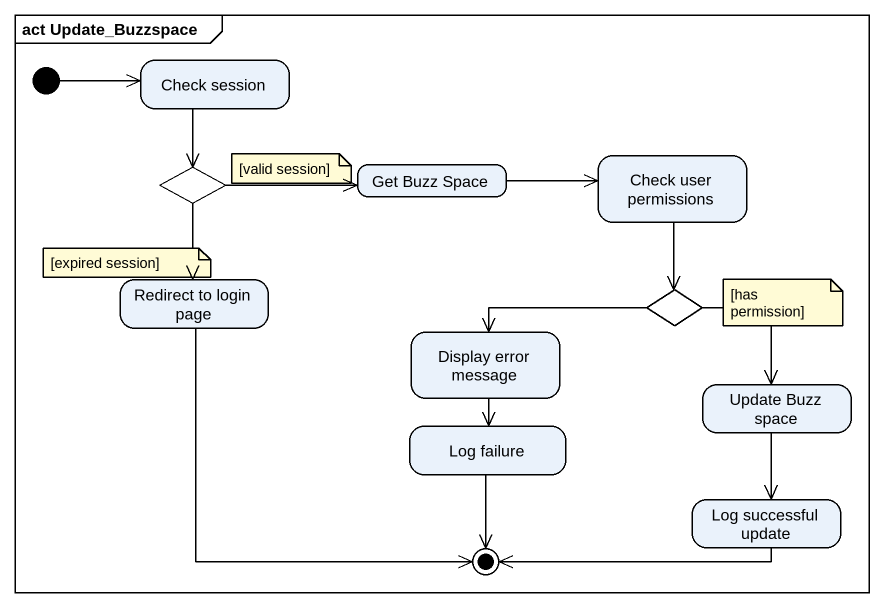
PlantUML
@startuml
mainframe act Update_Buzzspace
hide empty description
state "Check session" as Check_session
state choice1 <<choice>>
state "Get Buzz Space" as Get_Buzz_Space
state "Check user permissions" as Check_user_permissions
state "Redirect to login page" as Redirect_to_login_page
state "Display error message" as Display_error_message
state choice2 <<choice>>
state "Update Buzz space" as Update_Buzz_space
state "Log failure" as Log_failure
state "Log successful update" as Log_successful_update
[*] -right-> Check_session
Check_session --> choice1
choice1 -right-> Get_Buzz_Space
choice1 --> Redirect_to_login_page
Get_Buzz_Space -right-> Check_user_permissions
Check_user_permissions --> choice2
Display_error_message --> Log_failure
choice2 -left-> Display_error_message
choice2 --> Update_Buzz_space
Update_Buzz_space --> Log_successful_update
Redirect_to_login_page --> [*]
Log_failure --> [*]
Log_successful_update -left-> [*]
note as N1
  [valid session]
end note
note as N2
  [expired session]
end note
note as N3
  [has permission]
end note
@enduml
